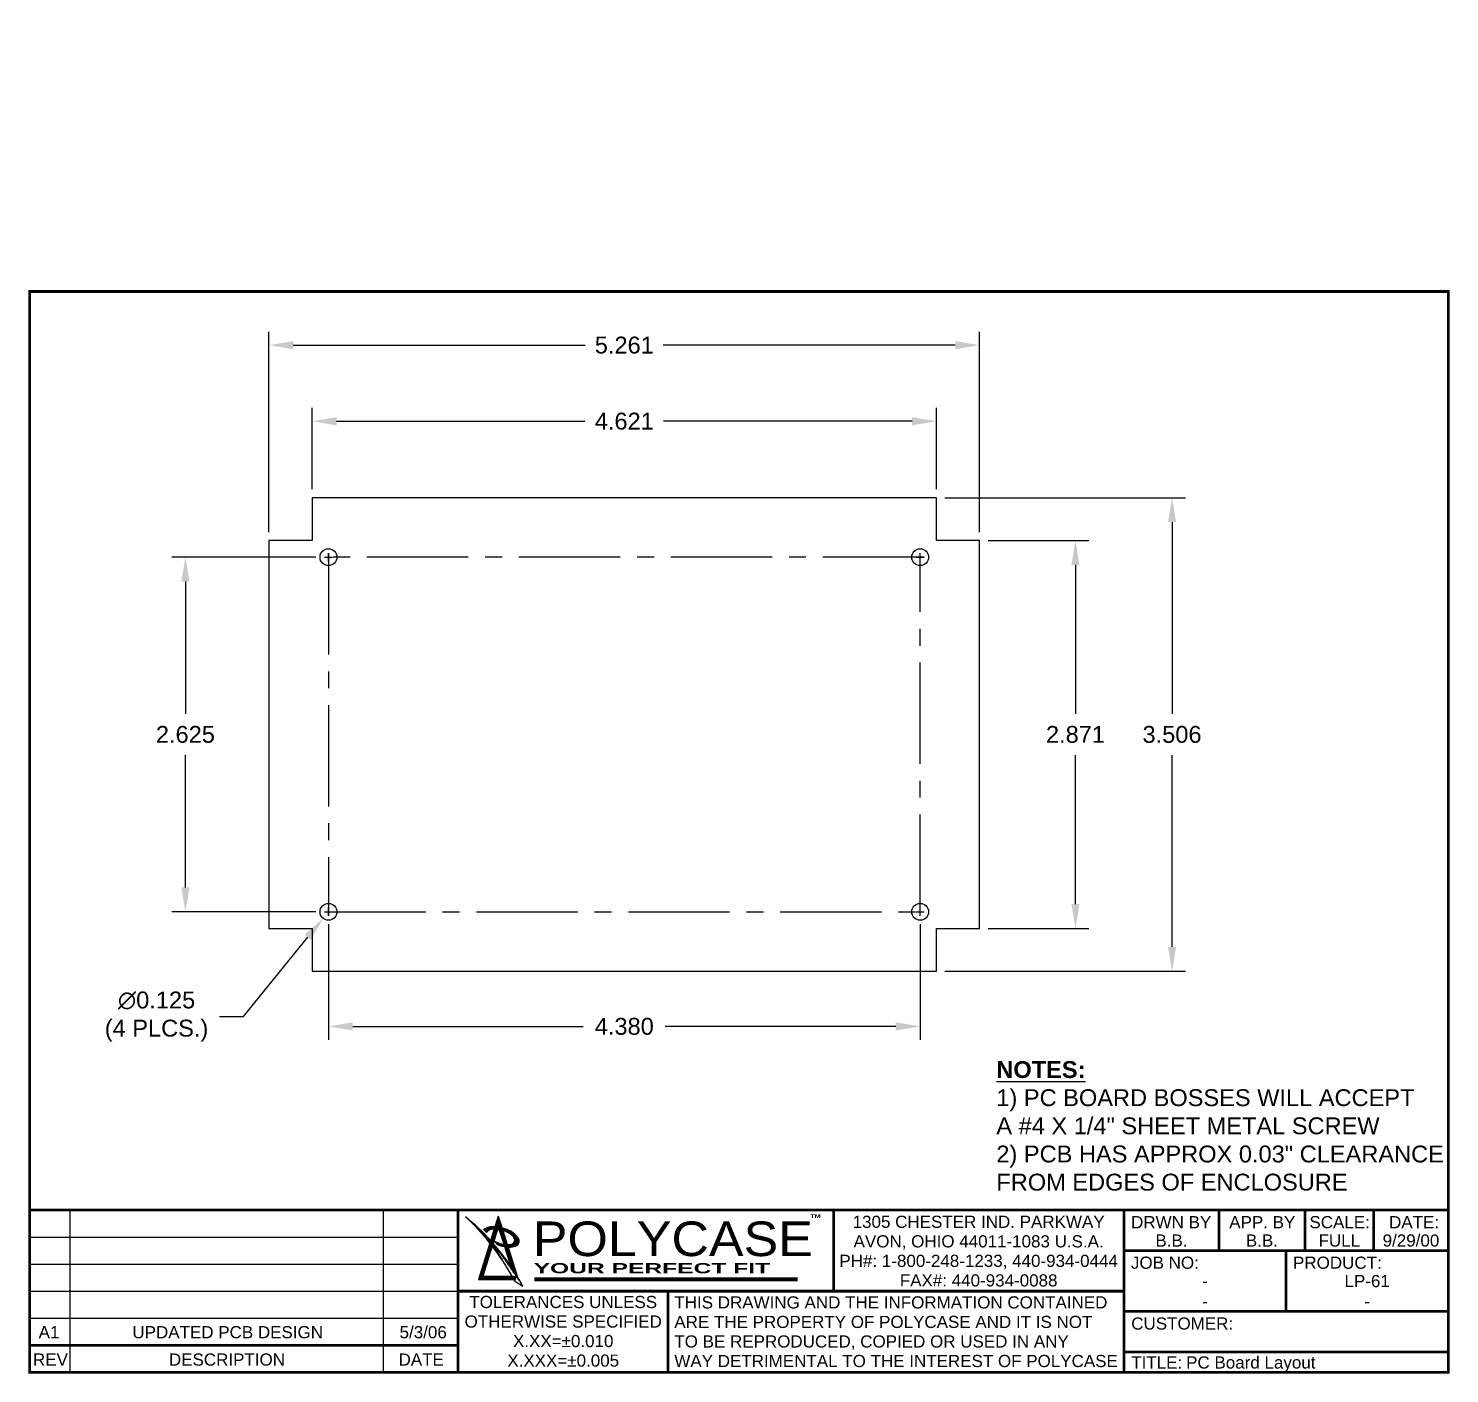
# Model space of a CAD drawing. Extents: x -15.8 to 23.2, y -2.7 to 78.9.
# Drawn here: x 4.19 to 14.71, y -2.68 to 7.28 of the extents above; entities that cross this region are included whole.
import ezdxf
from ezdxf.enums import TextEntityAlignment as Align

# ---------------------------------------------------------------- set-up
doc = ezdxf.new("R2010")
doc.units = 0
doc.header["$MEASUREMENT"] = 0
doc.header["$PDMODE"] = 34
doc.header["$PDSIZE"] = 0.005
doc.linetypes.add('CENTER2', pattern=[1.125, 0.75, -0.125, 0.125, -0.125])
doc.layers.get('0').update_dxf_attribs({"linetype": 'CONTINUOUS'})
doc.layers.get('DEFPOINTS').update_dxf_attribs({"linetype": 'CONTINUOUS'})
doc.layers.add('LP-61', color=14, linetype='CONTINUOUS')
doc.styles.add('ROMANS', font='romab___.ttf', dxfattribs={"height": 0.125})
doc.styles.add('SANSSERIFBOLDOBLIQUE', font='sasbo___.pfb', dxfattribs={"width": 1.075, "height": 0.125})
doc.styles.get("Standard").update_dxf_attribs({"font": 'Arial.ttf'})
doc.dimstyles.get("Standard").update_dxf_attribs({"dimtxt": 0.125, "dimasz": 0.18, "dimexe": 0.1, "dimexo": 0.0625, "dimgap": 0.09, "dimtad": 0, "dimtih": 1, "dimtoh": 1, "dimdec": 3, "dimzin": 0, "dimdsep": 46, "dimtxsty": 'Standard', "dimcen": 0.03, "dimclrd": 1, "dimclre": 1, "dimclrt": 4, "dimaunit": 1, "dimadec": 0, "dimazin": 0, "dimtfac": 1, "dimtdec": 1, "dimtofl": 0, "dimtmove": 0, "dimatfit": 3, "dimfxl": 0, "dimtolj": 1, "dimtzin": 0, "dimarcsym": 0})
pattern_1 = [(45, (-3.289467215457913, -3.001277648028758), (-0.004010623720622011, 0.00401062372062201), []), (135, (-3.289467215457913, -3.001277648028758), (-0.004010623720622011, -0.00401062372062201), [])]

# ---------------------------------------------------------------- blocks, each defined once
blk = doc.blocks.new('REVGRID-A')
at = {"color": 14}
for p, q in [((-3.169497213012033, 1), (1.77635683940025e-15, 0.9999999999999934)), ((-3.169497213012033, 0.8000000000000004), (8.881784197001252e-16, 0.7999999999999934)), ((-3.169497213012033, 0.6000000000000005), (0, 0.5999999999999934)), ((-3.169497213012033, 0.4000000000000014), (0, 0.3999999999999961))]:
    blk.add_line(p, q, dxfattribs=at)
at = {"color": 14, "const_width": 0.02}
for points in [[(-3.169497213012033, 6.175615574477433e-15), (-3.169497213012033, 1.200000000000002), (0, 1.199999999999995)], [(-3.169497213012033, 0.200000000000002), (0, 0.1999999999999948)]]:
    blk.add_lwpolyline(points, dxfattribs=at)
at = {"color": 14}
for points in [[(-2.869497213012033, -4.836409051023338e-15), (-2.869497213012033, 1.199999999999998)], [(-0.5500000000000007, 5.551115123125783e-17), (-0.5500000000000007, 1.199999999999996)]]:
    blk.add_lwpolyline(points, dxfattribs=at)
at = {"color": 4}
for s, p in [('REV', (-3.016505232480747, 0.04879712905270806)), ('DESCRIPTION', (-1.709748606506017, 0.04879712905271295)), ('DATE', (-0.2720080194687142, 0.04879712905270573))]:
    blk.add_text(s, height=0.09, dxfattribs=at).set_placement(p, align=Align.CENTER)
blk = doc.blocks.new('POLYCASELOGO')
h = blk.add_hatch()
h.set_pattern_fill('ANSI37', color=5, scale=0.04537502767423113, style=0)
h.set_pattern_definition(pattern_1)
edge = h.paths.add_edge_path()
edge.add_line((0.242103905929854, 0.3745990803766492), (0.2364303266177767, 0.3565600076920994))
edge.add_arc((-1.139045076030751, -0.7417938831336617), 1.760202787403547, 38.60830081639222, 47.20214679696134)
edge.add_arc((-1.00428210226392, -0.7579618759779727), 1.684093940752742, 42.26066816546859, 50.942695558213074, ccw=False)
h = blk.add_hatch()
h.set_pattern_fill('ANSI37', color=5, scale=0.04537502767423113, style=0)
h.set_pattern_definition(pattern_1)
h.paths.add_polyline_path([(0.2988611570693607, 0.5550580327176515), (0.3265929222653323, 0.4668852408125268), (0.3323589335387709, 0.4485522818918408), (0.3647966485473173, 0.3454169828903062), (0.3706002871579663, 0.3269643883333746), (0.3444315302060073, 0.329508059785395), (0.3387660844240354, 0.3475212720152516), (0.2988611570693607, 0.4743984769378056), (0.260867837046721, 0.3535992030196624), (0.254542153127181, 0.3334867720960002), (0.2364303266177767, 0.3565600076920994), (0.242103905929854, 0.3745990803766492), (0.2689368903660245, 0.4599142103788427), (0.2739367623135447, 0.4758112391350586)])
h = blk.add_hatch()
h.set_pattern_fill('ANSI37', color=5, scale=0.04537502767423113, style=0)
h.set_pattern_definition(pattern_1)
edge = h.paths.add_edge_path()
edge.add_line((0.2739367623135447, 0.4758112391350586), (0.2689368903660245, 0.4599142103788425))
edge.add_arc((0.261484399686907, 0.4001510777290509), 0.0602260046943093, 82.89188209876457, 145.8760929220745)
edge.add_line((0.2116277271373637, 0.4339369304447462), (0.1901760796845497, 0.4553973803790767))
edge.add_arc((0.2578538046943688, 0.3597543333174436), 0.1171659801893835, 82.11030206126168, 125.2835062629928, ccw=False)
h = blk.add_hatch()
h.set_pattern_fill('ANSI37', color=5, scale=0.04537502767423113, style=0)
h.set_pattern_definition(pattern_1)
edge = h.paths.add_edge_path()
edge.add_arc((0.2931730151761709, 0.2945838597867372), 0.1588767169960905, 44.89452214437227, 75.72101642693887)
edge.add_line((0.3323589335387709, 0.4485522818918408), (0.3265929222653341, 0.4668852408125281))
edge.add_arc((0.2969666889642948, 0.2837087256641109), 0.1855568629868643, 38.7885846986909, 80.81276779743712, ccw=False)
edge.add_arc((0.391360930001218, 0.3614695140686965), 0.06328420656278964, 6.40177956177962, 37.44986261357258, ccw=False)
edge.add_arc((0.4168553866870788, 0.3701236067504183), 0.03742926284571501, 284.5083814713476, 357.5532058373056, ccw=False)
edge.add_arc((0.3842397376361806, 0.451177177154813), 0.1245798445307902, 266.51028920913245, 289.6986390132053, ccw=False)
edge.add_arc((0.3785106583832878, 0.5442257936888897), 0.2174053638482186, 267.91481248605487, 269.5113822968288, ccw=False)
edge.add_line((0.3706002871579663, 0.3269643883333746), (0.3647966485473173, 0.345416982890306))
edge.add_arc((0.368138231815232, 0.5488074975796167), 0.2034179629342476, 269.0587496435968, 275.3152451116762)
edge.add_arc((0.3887432458373095, 0.3774800182460609), 0.03126545254920601, 266.7706331822097, 394.9895392417837)
edge.add_arc((0.3624406169004164, 0.364725498726969), 0.06030610237853795, 30.58307632047513, 44.13489854844379)
h = blk.add_hatch()
h.set_pattern_fill('ANSI37', color=5, scale=0.04537502767423113, style=0)
h.set_pattern_definition(pattern_1)
h.paths.add_polyline_path([(0.1843723433461602, 0.1103827615101878), (0.4011201161180544, 0.1103827615101878), (0.4142638285818254, 0.08618274675059645), (0.15139231712811, 0.08618274675059645), (0.2364303266177767, 0.3565600076920994), (0.254542153127181, 0.3334867720960002)])
h = blk.add_hatch()
h.set_pattern_fill('ANSI37', color=5, scale=0.04537502767423113, style=0)
h.set_pattern_definition(pattern_1)
edge = h.paths.add_edge_path()
edge.add_line((0.3444315302060073, 0.329508059785395), (0.3706002871579646, 0.3269643883333757))
edge.add_arc((-1.00428210226392, -0.7579618759779727), 1.684093940752742, 34.18447411692975, 41.30254825040066)
edge.add_arc((-1.139045076030751, -0.7417938831336617), 1.760202787403547, 28.95584779356306, 37.65348787016843)
edge.add_line((0.3444315302060073, 0.329508059785395), (0.3888557381376909, 0.1882618602077355))
edge.add_line((0.3706002871579663, 0.3269643883333746), (0.4387571520870335, 0.1102605100973615))
edge.add_line((0.254542153127181, 0.3334867720960002), (0.2608678370467192, 0.3535992030196624))
edge.add_arc((-1.00428210226392, -0.7579618759779727), 1.684093940752742, 28.16790426947594, 31.0385927564772)
edge.add_line((0.4198612308673102, 0.07559524029327669), (0.4803612677662858, 0.03702646677018029))
edge.add_arc((-1.139045076030751, -0.7417938831336617), 1.760202787403547, 27.66959516185725, 28.05942494817616)
edge.add_line((0.4011201161180544, 0.1103827615101878), (0.4142638285818254, 0.08618274675059734))
h = blk.add_hatch()
h.set_pattern_fill('ANSI37', color=5, scale=0.04537502767423113, style=0)
h.set_pattern_definition(pattern_1)
edge = h.paths.add_edge_path()
edge.add_arc((0.368138231815232, 0.5488074975796167), 0.2034179629342476, 241.2725538880669, 261.6978642764232)
edge.add_line((0.3387660844240354, 0.3475212720152516), (0.3444315302060073, 0.3295080597853945))
edge.add_arc((0.3785106583832878, 0.5442257936888897), 0.2174053638482186, 245.8145822050117, 260.98147190820043, ccw=False)
edge.add_line((0.2894416637327222, 0.3459033128101137), (0.2703666862890426, 0.3704270263117728))
at = {"color": 5}
for p, q in [((0.2988611570693607, 0.5550580327176551), (0.2739367623135447, 0.4758112391350604)), ((0.2988611570693607, 0.5550580327176551), (0.3265929222653288, 0.4668852408125286)), ((0.2689368903660263, 0.4599142103788427), (0.242103905929854, 0.374599080376651)), ((0.2988611570693607, 0.4743984769378056), (0.2608678370467192, 0.3535992030196642)), ((0.2988611570693607, 0.4743984769378056), (0.3387660844240354, 0.3475212720152516)), ((0.3323589335387691, 0.4485522818918408), (0.3647966485473173, 0.3454169828903062)), ((0.236430326617775, 0.3565600076921012), (0.15139231712811, 0.08618274675059823)), ((0.254542153127181, 0.333486772096002), (0.1843723433461602, 0.1103827615101896)), ((0.3444315302060073, 0.329508059785395), (0.3888557381376909, 0.1882618602077368)), ((0.3706002871579646, 0.3269643883333746), (0.4387571520870335, 0.1102605100973619)), ((0.1843723433461602, 0.1103827615101896), (0.4011201161180544, 0.1103827615101896)), ((0.4011201161180526, 0.1103827615101896), (0.4142638285818254, 0.08618274675059823)), ((0.15139231712811, 0.08618274675059823), (0.4142638285818254, 0.08618274675059823)), ((0.4198612308673102, 0.07559524029327847), (0.4803612677662858, 0.03702646677018073))]:
    blk.add_line(p, q, dxfattribs=at)
at = {"color": 5, "linetype": 'Continuous'}
for p, q in [((0.2116277271373619, 0.4339369304447498), (0.190176079684548, 0.4553973803790772)), ((0.2703666862890408, 0.3704270263117717), (0.2894416637327204, 0.3459033128101137))]:
    blk.add_line(p, q, dxfattribs=at)
at = {"color": 5, "const_width": 0.02837043658800937}
blk.add_lwpolyline([(0.5653711824815968, 0.0874383236000913), (2.515371182481596, 0.0874383236000913)], dxfattribs=at)
at = {"color": 5}
for centre, radius, start, end in [((-1.139045076030751, -0.7417938831336599), 1.760202787403547, 38.60830081639222, 47.20214679696134), ((-1.00428210226392, -0.7579618759779709), 1.684093940752742, 42.26066816546867, 50.94269555821311), ((-1.139045076030751, -0.7417938831336599), 1.760202787403547, 28.95584779356306, 37.65348787016843), ((-1.00428210226392, -0.7579618759779709), 1.684093940752742, 34.18447411692975, 41.30254825040066), ((-1.00428210226392, -0.7579618759779709), 1.684093940752742, 28.16790426947594, 31.0385927564772), ((-1.139045076030751, -0.7417938831336599), 1.760202787403547, 27.66959516185725, 28.05942494817616)]:
    blk.add_arc(centre, radius, start, end, dxfattribs=at)
at = {"color": 5, "linetype": 'Continuous'}
for centre, radius, start, end in [((0.2578538046943688, 0.3597543333174453), 0.1171659801893835, 82.1103020612617, 125.2835062629928), ((0.2614843996869052, 0.4001510777290544), 0.0602260046943093, 82.89188209876457, 145.8760929220745), ((0.296966688964293, 0.2837087256641126), 0.1855568629868643, 38.78858469869091, 80.81276779743709), ((0.2931730151761673, 0.294583859786739), 0.1588767169960905, 44.89452214437227, 75.72101642693887), ((0.368138231815232, 0.5488074975796184), 0.2034179629342476, 241.2725538880669, 261.6978642764232), ((0.3785106583832878, 0.5442257936888932), 0.2174053638482186, 245.8145822050117, 260.9814719082004), ((0.368138231815232, 0.5488074975796184), 0.2034179629342476, 269.0587496435968, 275.3152451116762), ((0.3785106583832878, 0.5442257936888932), 0.2174053638482186, 267.9148124860549, 269.5113822968288), ((0.3842397376361806, 0.451177177154813), 0.1245798445307902, 266.5102892091325, 289.6986390132053), ((0.3887432458373095, 0.3774800182460627), 0.03126545254920601, 266.7706331822097, 34.98953924178367), ((0.3624406169004164, 0.3647254987269708), 0.06030610237853795, 30.58307632047513, 44.13489854844379), ((0.416855386687077, 0.3701236067504201), 0.03742926284571501, 284.5083814713477, 357.5532058373056), ((0.391360930001218, 0.3614695140686965), 0.06328420656278964, 6.401779561779608, 37.44986261357258)]:
    blk.add_arc(centre, radius, start, end, dxfattribs=at)
at = {"color": 5, "style": 'ROMANS'}
for s, height, width, p in [('TM', 0.02837043658800937, 1.4, (2.608221457526556, 0.5412305374466282)), ('YOUR PERFECT FIT', 0.075654497568025, 1.8, (0.5605156599830234, 0.1323139789410757))]:
    blk.add_text(s, height=height, dxfattribs=dict(at, width=width)).set_placement(p)
at = {"color": 5, "linetype": 'Continuous', "style": 'SANSSERIFBOLDOBLIQUE', "width": 1.075}
blk.add_text('POLYCASE', height=0.2560714469563737, dxfattribs=at).set_placement((0.5543786009275298, 0.2596875577735744))
blk = doc.blocks.new('TITLEBLK')
at = {"color": 14}
blk.add_lwpolyline([(-7.330502786987967, 1.199999999999999, 0.02, 0.02, 0), (-1.77635683940025e-15, 1.199999999999999, 0.02, 0.02, 0)], format="xyseb", dxfattribs=at)
at = {"color": 14, "const_width": 0.02}
for points in [[(-7.330502786987967, -4.85722573273506e-17), (-7.330502786987967, 1.2)], [(-4.548596719643202, 0.5999999999999996), (-4.548596719643202, 1.199999999999999)], [(-2.4, -4.85722573273506e-17), (-2.4, 1.199999999999999)], [(-1.696920455791686, 0.9000000000000005), (-1.696920455791686, 1.199999999999999)], [(-1.061094862898864, 0.9000000000000005), (-1.061094862898864, 1.199999999999999)], [(-0.5514636739491809, 0.9000000000000005), (-0.5514636739491809, 1.199999999999999)], [(-2.4, 0.9000000000000005), (-1.77635683940025e-15, 0.9000000000000005)], [(-1.200000000000001, 0.4499999999999997), (-1.200000000000001, 0.9000000000000005)], [(-7.330502786987967, 0.5999999999999996), (-2.4, 0.5999999999999996)], [(-5.775594948293341, -4.85722573273506e-17), (-5.775594948293341, 0.5999999999999996)], [(-2.4, 0.4499999999999997), (-1.77635683940025e-15, 0.4499999999999997)], [(-2.4, 0.149999999999999), (-1.77635683940025e-15, 0.149999999999999)]]:
    blk.add_lwpolyline(points, dxfattribs=at)
blk.add_blockref('POLYCASELOGO', (-7.330502786987967, 0.5999999999999995))
at = {"color": 4}
for s, p in [('1305 CHESTER IND. PARKWAY', (-3.475997687984483, 1.068599644126635)), ('SCALE:', (-0.8038638623062884, 1.065703165605704)), ('DATE:', (-0.252678433073962, 1.065703165605704)), ('AVON, OHIO 44011-1083 U.S.A.', (-3.475997687984483, 0.9240225636355036)), ('PH#: 1-800-248-1233, 440-934-0444', (-3.475997687984483, 0.7794454831443715)), ('FAX#: 440-934-0088', (-3.475997687984483, 0.6348684026532377)), ('TOLERANCES UNLESS', (-6.551188538168629, 0.4749292339070513)), ('OTHERWISE SPECIFIED', (-6.551188538168629, 0.3303521534159193)), ('X.XX=%%P0.010', (-6.551188538168629, 0.1857750729247856)), ('X.XXX=%%P0.005', (-6.551188538168629, 0.04119799243365369))]:
    blk.add_text(s, height=0.09, dxfattribs=at).set_placement(p, align=Align.CENTER)
for s, p in [('DRWN BY', (-2.34753878399991, 1.065703165605704)), ('APP. BY', (-1.621022441785003, 1.065703165605704)), ('JOB NO:', (-2.348770140626597, 0.7657031656057035)), ('PRODUCT:', (-1.148770140626597, 0.7657031656057035)), ('THIS DRAWING AND THE INFORMATION CONTAINED', (-5.728663197201941, 0.4719327524878805)), ('ARE THE PROPERTY OF POLYCASE AND IT IS NOT', (-5.728663197201941, 0.3273556719967486)), ('CUSTOMER:', (-2.346385835073656, 0.3157031656057046)), ('TO BE REPRODUCED, COPIED OR USED IN ANY', (-5.728663197201941, 0.1827785915056166)), ('WAY DETRIMENTAL TO THE INTEREST OF POLYCASE', (-5.728663197201941, 0.03820151101448472)), ('TITLE:', (-2.346385835073656, 0.02737237064965321))]:
    blk.add_text(s, height=0.09, dxfattribs=at).set_placement(p)
at = {"color": 4, "flags": 4}
for tag, p in [('DRWN_BY', (-2.048460227895843, 0.9750000000000002)), ('APPRV_BY', (-1.379007659345275, 0.9750000000000002)), ('SCALE', (-0.8062792684240225, 0.9750000000000002)), ('DATE', (-0.2757318369745914, 0.9750000000000002)), ('JOB_NUMBER', (-1.800000000000001, 0.6749999999999997)), ('PRODUCT', (-0.6000000000000014, 0.6749999999999997)), ('JOB_NUMBER', (-1.800000000000001, 0.5249999999999998)), ('PRODUCT', (-0.6000000000000014, 0.5249999999999998))]:
    blk.add_attdef(tag, text='', height=0.09, dxfattribs=at).set_placement(p, align=Align.MIDDLE_CENTER)
for tag, p in [('CUSTOMER_NAME', (-2.342708894088348, 0.1965997167108784)), ('DRAWING_TITLE', (-1.940115071922142, 0.02737237064965321))]:
    blk.add_attdef(tag, p, '', height=0.09, dxfattribs=at)
blk = doc.blocks.new('*D13')
at = {"color": 1, "lineweight": -2}
for p, q in [((11.29618947887974, 3.487845580469699), (12.04301744413852, 3.487845580469699)), ((11.94301744413852, 3.307845580469699), (11.94301744413852, 2.206393649643323)), ((11.94301744413852, 0.7972984718865241), (11.94301744413852, 1.8987504027129)), ((11.29618947887974, 0.6172984718865243), (12.04301744413852, 0.6172984718865242))]:
    blk.add_line(p, q, dxfattribs=at)
at = {"color": 1}
for points in [[(11.91301744413852, 3.307845580469699), (11.97301744413852, 3.307845580469699), (11.94301744413852, 3.487845580469699)], [(11.91301744413852, 0.7972984718865241), (11.97301744413852, 0.7972984718865241), (11.94301744413852, 0.6172984718865242)]]:
    blk.add_solid(points, dxfattribs=at)
at = {"layer": 'DEFPOINTS', "color": 0}
for p in [(11.23368947887974, 3.487845580469699), (11.23368947887974, 0.6172984718865244), (11.94301744413852, 0.6172984718865242)]:
    blk.add_point(p, dxfattribs=at)
at = {"color": 4, "insert": (11.94301744413852, 2.052572026178114), "char_height": 0.125, "attachment_point": 5}
blk.add_mtext('\\A1;2.871', dxfattribs=at)
blk = doc.blocks.new('*D14')
at = {"color": 1, "lineweight": -2}
for p, q in [((10.97599175153883, 3.805543307810616), (12.7578254691503, 3.805543307810616)), ((12.6578254691503, 3.625543307810616), (12.6578254691503, 2.206436282658331)), ((12.6578254691503, 0.4796007445456085), (12.6578254691503, 1.898707769697894)), ((10.97599175153883, 0.299600744545609), (12.7578254691503, 0.2996007445456085))]:
    blk.add_line(p, q, dxfattribs=at)
at = {"color": 1}
for points in [[(12.6278254691503, 3.625543307810616), (12.6878254691503, 3.625543307810616), (12.6578254691503, 3.805543307810616)], [(12.6278254691503, 0.4796007445456085), (12.6878254691503, 0.4796007445456085), (12.6578254691503, 0.2996007445456085)]]:
    blk.add_solid(points, dxfattribs=at)
at = {"layer": 'DEFPOINTS', "color": 0}
for p in [(10.91349175153883, 3.805543307810616), (10.91349175153883, 0.299600744545609), (12.6578254691503, 0.2996007445456085)]:
    blk.add_point(p, dxfattribs=at)
at = {"color": 4, "insert": (12.6578254691503, 2.052572026178114), "char_height": 0.125, "attachment_point": 5}
blk.add_mtext('\\A1;3.506', dxfattribs=at)
blk = doc.blocks.new('*D15')
at = {"color": 1, "lineweight": -2}
for p, q in [((6.29294464295565, 3.868043307810616), (6.29294464295565, 4.471403828421034)), ((10.91349175153883, 3.868043307810616), (10.91349175153883, 4.471403828421034)), ((6.47294464295565, 4.371403828421034), (8.311862467370021, 4.371403828421034)), ((10.73349175153883, 4.371403828421034), (8.894573927124457, 4.371403828421034))]:
    blk.add_line(p, q, dxfattribs=at)
at = {"color": 1}
for points in [[(6.47294464295565, 4.401403828421034), (6.47294464295565, 4.341403828421034), (6.29294464295565, 4.371403828421034)], [(10.73349175153883, 4.401403828421034), (10.73349175153883, 4.341403828421034), (10.91349175153883, 4.371403828421034)]]:
    blk.add_solid(points, dxfattribs=at)
at = {"layer": 'DEFPOINTS', "color": 0}
for p in [(6.29294464295565, 4.371403828421034), (6.29294464295565, 3.805543307810616), (10.91349175153883, 3.805543307810616)]:
    blk.add_point(p, dxfattribs=at)
at = {"color": 4, "insert": (8.603218197247239, 4.371403828421034), "char_height": 0.125, "attachment_point": 5}
blk.add_mtext('\\A1;4.621', dxfattribs=at)
blk = doc.blocks.new('*D16')
at = {"color": 1, "lineweight": -2}
for p, q in [((5.972746915614739, 3.550345580469699), (5.972746915614739, 5.034474570395036)), ((11.23368947887974, 3.550345580469699), (11.23368947887974, 5.034474570395036)), ((6.152746915614738, 4.934474570395036), (8.314377815255426, 4.934474570395036)), ((11.05368947887974, 4.934474570395036), (8.892058579239055, 4.934474570395036))]:
    blk.add_line(p, q, dxfattribs=at)
at = {"color": 1}
for points in [[(6.152746915614738, 4.964474570395036), (6.152746915614738, 4.904474570395036), (5.972746915614739, 4.934474570395036)], [(11.05368947887974, 4.964474570395036), (11.05368947887974, 4.904474570395036), (11.23368947887974, 4.934474570395036)]]:
    blk.add_solid(points, dxfattribs=at)
at = {"layer": 'DEFPOINTS', "color": 0}
for p in [(11.23368947887974, 4.934474570395036), (5.972746915614739, 3.487845580469699), (11.23368947887974, 3.487845580469699)]:
    blk.add_point(p, dxfattribs=at)
at = {"color": 4, "insert": (8.60321819724724, 4.934474570395036), "char_height": 0.125, "attachment_point": 5}
blk.add_mtext('\\A1;5.261', dxfattribs=at)
blk = doc.blocks.new('*D17')
at = {"color": 1, "lineweight": -2}
for p, q in [((6.320718197247243, 3.365072026178112), (5.25435358346857, 3.365072026178112)), ((5.35435358346857, 3.185072026178112), (5.35435358346857, 2.206393649643323)), ((5.354353583468569, 0.920072026178112), (5.354353583468569, 1.898750402712901)), ((6.320718197247243, 0.7400720261781117), (5.25435358346857, 0.7400720261781121))]:
    blk.add_line(p, q, dxfattribs=at)
at = {"color": 1}
for points in [[(5.32435358346857, 3.185072026178112), (5.38435358346857, 3.185072026178112), (5.35435358346857, 3.365072026178112)], [(5.324353583468569, 0.920072026178112), (5.384353583468569, 0.920072026178112), (5.354353583468569, 0.7400720261781121)]]:
    blk.add_solid(points, dxfattribs=at)
at = {"layer": 'DEFPOINTS', "color": 0}
for p in [(6.383218197247243, 3.365072026178112), (5.354353583468569, 0.7400720261781121), (6.383218197247243, 0.7400720261781117)]:
    blk.add_point(p, dxfattribs=at)
at = {"color": 4, "insert": (5.354353583468569, 2.052572026178113), "char_height": 0.125, "attachment_point": 5}
blk.add_mtext('\\A1;2.625', dxfattribs=at)
blk = doc.blocks.new('*D18')
at = {"color": 1, "lineweight": -2}
for p, q in [((6.413218197247243, 0.6475720261781115), (6.413218197247243, -0.2083525278314461)), ((10.79321819724724, 0.6475720261781115), (10.79321819724724, -0.2083525278314461)), ((6.593218197247243, -0.1083525278314461), (8.300010489198128, -0.1083525278314461)), ((10.61321819724724, -0.1083525278314461), (8.906425905296354, -0.1083525278314461))]:
    blk.add_line(p, q, dxfattribs=at)
at = {"color": 1}
for points in [[(6.593218197247243, -0.07835252783144611), (6.593218197247243, -0.1383525278314461), (6.413218197247243, -0.1083525278314461)], [(10.61321819724724, -0.07835252783144611), (10.61321819724724, -0.1383525278314461), (10.79321819724724, -0.1083525278314461)]]:
    blk.add_solid(points, dxfattribs=at)
at = {"layer": 'DEFPOINTS', "color": 0}
for p in [(6.413218197247243, 0.7100720261781115), (10.79321819724724, 0.7100720261781115), (10.79321819724724, -0.1083525278314461)]:
    blk.add_point(p, dxfattribs=at)
at = {"color": 4, "insert": (8.60321819724724, -0.1083525278314461), "char_height": 0.125, "attachment_point": 5}
blk.add_mtext('\\A1;4.380', dxfattribs=at)
blk = doc.blocks.new('*D19')
at = {"color": 1, "lineweight": -2}
for p, q in [((6.383218197247245, 0.7400720261781117), (6.443218197247246, 0.7400720261781117)), ((6.413218197247245, 0.7100720261781119), (6.413218197247245, 0.7700720261781115)), ((5.785537816471315, -0.0356802402597407), (6.260683075246926, 0.5515533624963753)), ((5.605537816471314, -0.0356802402597407), (5.785537816471315, -0.0356802402597407))]:
    blk.add_line(p, q, dxfattribs=at)
at = {"color": 1}
blk.add_solid([(6.237361178708979, 0.570423686867549), (6.284004971784873, 0.5326830381252017), (6.373905021473967, 0.6914847417240559)], dxfattribs=at)
at = {"layer": 'DEFPOINTS', "color": 0}
for p in [(6.452531373020523, 0.7886593106321675), (6.373905021473967, 0.6914847417240559)]:
    blk.add_point(p, dxfattribs=at)
at = {"color": 4, "insert": (5.140665715516334, -0.03568024025974026), "char_height": 0.125, "attachment_point": 5}
blk.add_mtext('\\A1;∅0.125\\P(4 PLCS.)', dxfattribs=at)
blk = doc.blocks.new('REVTXT')
at = {"color": 2, "flags": 4}
for tag, p in [('REV', (0.1500000000000004, 0.09999999999999942)), ('DESCRIPTION', (1.659748606506017, 0.09999999999999598)), ('DATE', (3.294497213012034, 0.09999999999999326))]:
    blk.add_attdef(tag, text='', height=0.09, dxfattribs=at).set_placement(p, align=Align.MIDDLE_CENTER)

msp = doc.modelspace()

# ---------------------------------------------------------------- linework, layer by layer
at = {"color": 1}
for p, q in [((6.413218197247243, 3.335072026178112), (6.413218197247243, 3.395072026178111)), ((10.79321819724724, 3.335072026178112), (10.79321819724724, 3.395072026178111)), ((6.383218197247242, 3.365072026178112), (6.443218197247244, 3.365072026178112)), ((10.76321819724724, 3.365072026178112), (10.82321819724724, 3.365072026178112)), ((6.383218197247242, 0.7400720261781117), (6.443218197247244, 0.7400720261781117)), ((6.413218197247243, 0.7100720261781115), (6.413218197247243, 0.770072026178112)), ((10.76321819724724, 0.7400720261781117), (10.82321819724724, 0.7400720261781117)), ((10.79321819724724, 0.7100720261781115), (10.79321819724724, 0.770072026178112))]:
    msp.add_line(p, q, dxfattribs=at)
at = {"color": 1, "linetype": 'CENTER2'}
for p, q in [((6.413218197247243, 3.395072026178111), (6.413218197247243, 0.7100720261781115)), ((10.79321819724724, 0.7100720261781115), (10.79321819724724, 3.395072026178111)), ((10.82321819724724, 3.365072026178112), (6.383218197247242, 3.365072026178112)), ((6.383218197247242, 0.7400720261781117), (10.82321819724724, 0.7400720261781117))]:
    msp.add_line(p, q, dxfattribs=at)
at = {"color": 14, "const_width": 0.02}
msp.add_lwpolyline([(4.202328128287888, -2.668180927778899), (14.70232812828789, -2.668180927778901), (14.70232812828788, 5.331819072221099), (4.202328128287887, 5.331819072221101)], close=True, dxfattribs=at)
at = {"layer": 'LP-61'}
msp.add_lwpolyline([(10.91349175153883, 0.299600744545609), (10.91349175153882, 0.6172984718865244), (11.23368947887974, 0.6172984718865244), (11.23368947887974, 3.487845580469699), (10.91349175153882, 3.487845580469699), (10.91349175153883, 3.805543307810616), (6.29294464295565, 3.805543307810616), (6.292944642955653, 3.487845580469699), (5.972746915614739, 3.487845580469699), (5.972746915614739, 0.6172984718865244), (6.29294464295565, 0.6172984718865244), (6.29294464295565, 0.2996007445456108)], close=True, dxfattribs=at)
for centre in [(6.413218197247243, 3.365072026178112), (10.79321819724724, 3.365072026178112), (6.413218197247243, 0.7400720261781117), (10.79321819724724, 0.7400720261781117)]:
    msp.add_circle(centre, 0.0625, dxfattribs=at)

# ---------------------------------------------------------------- block references
msp.add_blockref('REVGRID-A', (7.371825341299921, -2.668180927778905))
ref = msp.add_blockref('TITLEBLK', (14.70232812828789, -2.668180927778901))
ref.add_attrib('DRWN_BY', 'B.B.', dxfattribs={"color": 4, "height": 0.09, "flags": 4}).set_placement((12.65386790039205, -1.693180927778901), align=Align.MIDDLE_CENTER)
ref.add_attrib('APPRV_BY', 'B.B.', dxfattribs={"color": 4, "height": 0.09, "flags": 4}).set_placement((13.32332046894261, -1.693180927778901), align=Align.MIDDLE_CENTER)
ref.add_attrib('SCALE', 'FULL', dxfattribs={"color": 4, "height": 0.09, "flags": 4}).set_placement((13.89604885986387, -1.693180927778901), align=Align.MIDDLE_CENTER)
ref.add_attrib('DATE', '9/29/00', dxfattribs={"color": 4, "height": 0.09, "flags": 4}).set_placement((14.4265962913133, -1.693180927778901), align=Align.MIDDLE_CENTER)
ref.add_attrib('JOB_NUMBER', '-', dxfattribs={"color": 4, "height": 0.09, "flags": 4}).set_placement((12.90232812828789, -1.993180927778901), align=Align.MIDDLE_CENTER)
ref.add_attrib('PRODUCT', 'LP-61', dxfattribs={"color": 4, "height": 0.09, "flags": 4}).set_placement((14.10232812828789, -1.993180927778901), align=Align.MIDDLE_CENTER)
ref.add_attrib('JOB_NUMBER', '-', dxfattribs={"color": 4, "height": 0.09, "flags": 4}).set_placement((12.90232812828789, -2.143180927778901), align=Align.MIDDLE_CENTER)
ref.add_attrib('PRODUCT', '-', dxfattribs={"color": 4, "height": 0.09, "flags": 4}).set_placement((14.10232812828789, -2.143180927778901), align=Align.MIDDLE_CENTER)
ref.add_attrib('DRAWING_TITLE', 'PC Board Layout', (12.76221305636575, -2.640808557129248), dxfattribs={"color": 4, "height": 0.09, "flags": 4})
ref = msp.add_blockref('REVTXT', (4.194836283136369, -2.471820900295571))
ref.add_attrib('REV', 'A1', dxfattribs={"color": 2, "height": 0.09, "flags": 4}).set_placement((4.344836283136371, -2.371820900295571), align=Align.MIDDLE_CENTER)
ref.add_attrib('DESCRIPTION', 'UPDATED PCB DESIGN', dxfattribs={"color": 2, "height": 0.09, "flags": 4}).set_placement((5.667491662873761, -2.371820900295575), align=Align.MIDDLE_CENTER)
ref.add_attrib('DATE', '5/3/06', dxfattribs={"color": 2, "height": 0.09, "flags": 4}).set_placement((7.114566871982483, -2.371820900295578), align=Align.MIDDLE_CENTER)

# ---------------------------------------------------------------- texts
at = {"color": 4, "char_height": 0.125, "attachment_point": 4}
for s, insert in [('\\A1;', (5.04845743837621, 7.279241988369495)), ('\\A1;', (8.800785566664096, 4.561061060590596)), ('{\\fArial|b1|i0|c0|p34;\\LNOTES:\\fArial|b0|i0|c0|p34;\\P}1) PC BOARD BOSSES WILL ACCEPT\\PA #4 X 1/4" SHEET METAL SCREW\\P2) PCB HAS APPROX 0.03" CLEARANCE\\PFROM EDGES OF ENCLOSURE', (11.35735214674103, -0.8451426039311158))]:
    msp.add_mtext(s, dxfattribs=dict(at, insert=insert))

# ---------------------------------------------------------------- dimensions: what is measured, and where the dimension line sits
for base, p1, p2, picture, middle in [((11.23368947887974, 4.934474570395036), (5.972746915614739, 3.487845580469699), (11.23368947887974, 3.487845580469699), '*D16', (8.60321819724724, 4.934474570395036)), ((6.29294464295565, 4.371403828421034), (10.91349175153883, 3.805543307810616), (6.29294464295565, 3.805543307810616), '*D15', (8.603218197247239, 4.371403828421034)), ((10.79321819724724, -0.1083525278314461), (6.413218197247243, 0.7100720261781115), (10.79321819724724, 0.7100720261781115), '*D18', (8.60321819724724, -0.1083525278314461))]:
    dim = msp.add_linear_dim(base=base, p1=p1, p2=p2, dimstyle='Standard')
    dim.commit()
    dim.dimension.update_dxf_attribs({"geometry": picture, "text_midpoint": middle})
for base, p1, p2, picture, middle in [((12.6578254691503, 0.2996007445456085), (10.91349175153883, 3.805543307810616), (10.91349175153883, 0.299600744545609), '*D14', (12.6578254691503, 2.052572026178114)), ((11.94301744413852, 0.6172984718865242), (11.23368947887974, 3.487845580469699), (11.23368947887974, 0.6172984718865244), '*D13', (11.94301744413852, 2.052572026178114)), ((5.354353583468569, 0.7400720261781121), (6.383218197247243, 3.365072026178112), (6.383218197247243, 0.7400720261781117), '*D17', (5.354353583468569, 2.052572026178113))]:
    dim = msp.add_linear_dim(base=base, p1=p1, p2=p2, angle=90, dimstyle='Standard')
    dim.commit()
    dim.dimension.update_dxf_attribs({"geometry": picture, "text_midpoint": middle})
dim = msp.add_diameter_dim_2p(p1=(6.452531373020523, 0.7886593106321675), p2=(6.373905021473967, 0.6914847417240559), text='<>\\P(4 PLCS.)', dimstyle='Standard')
dim.commit()
dim.dimension.update_dxf_attribs({"geometry": '*D19', "text_midpoint": (5.140665715516334, -0.03568024025974026), "dimtype": 163})

doc.saveas('drawing.dxf')
